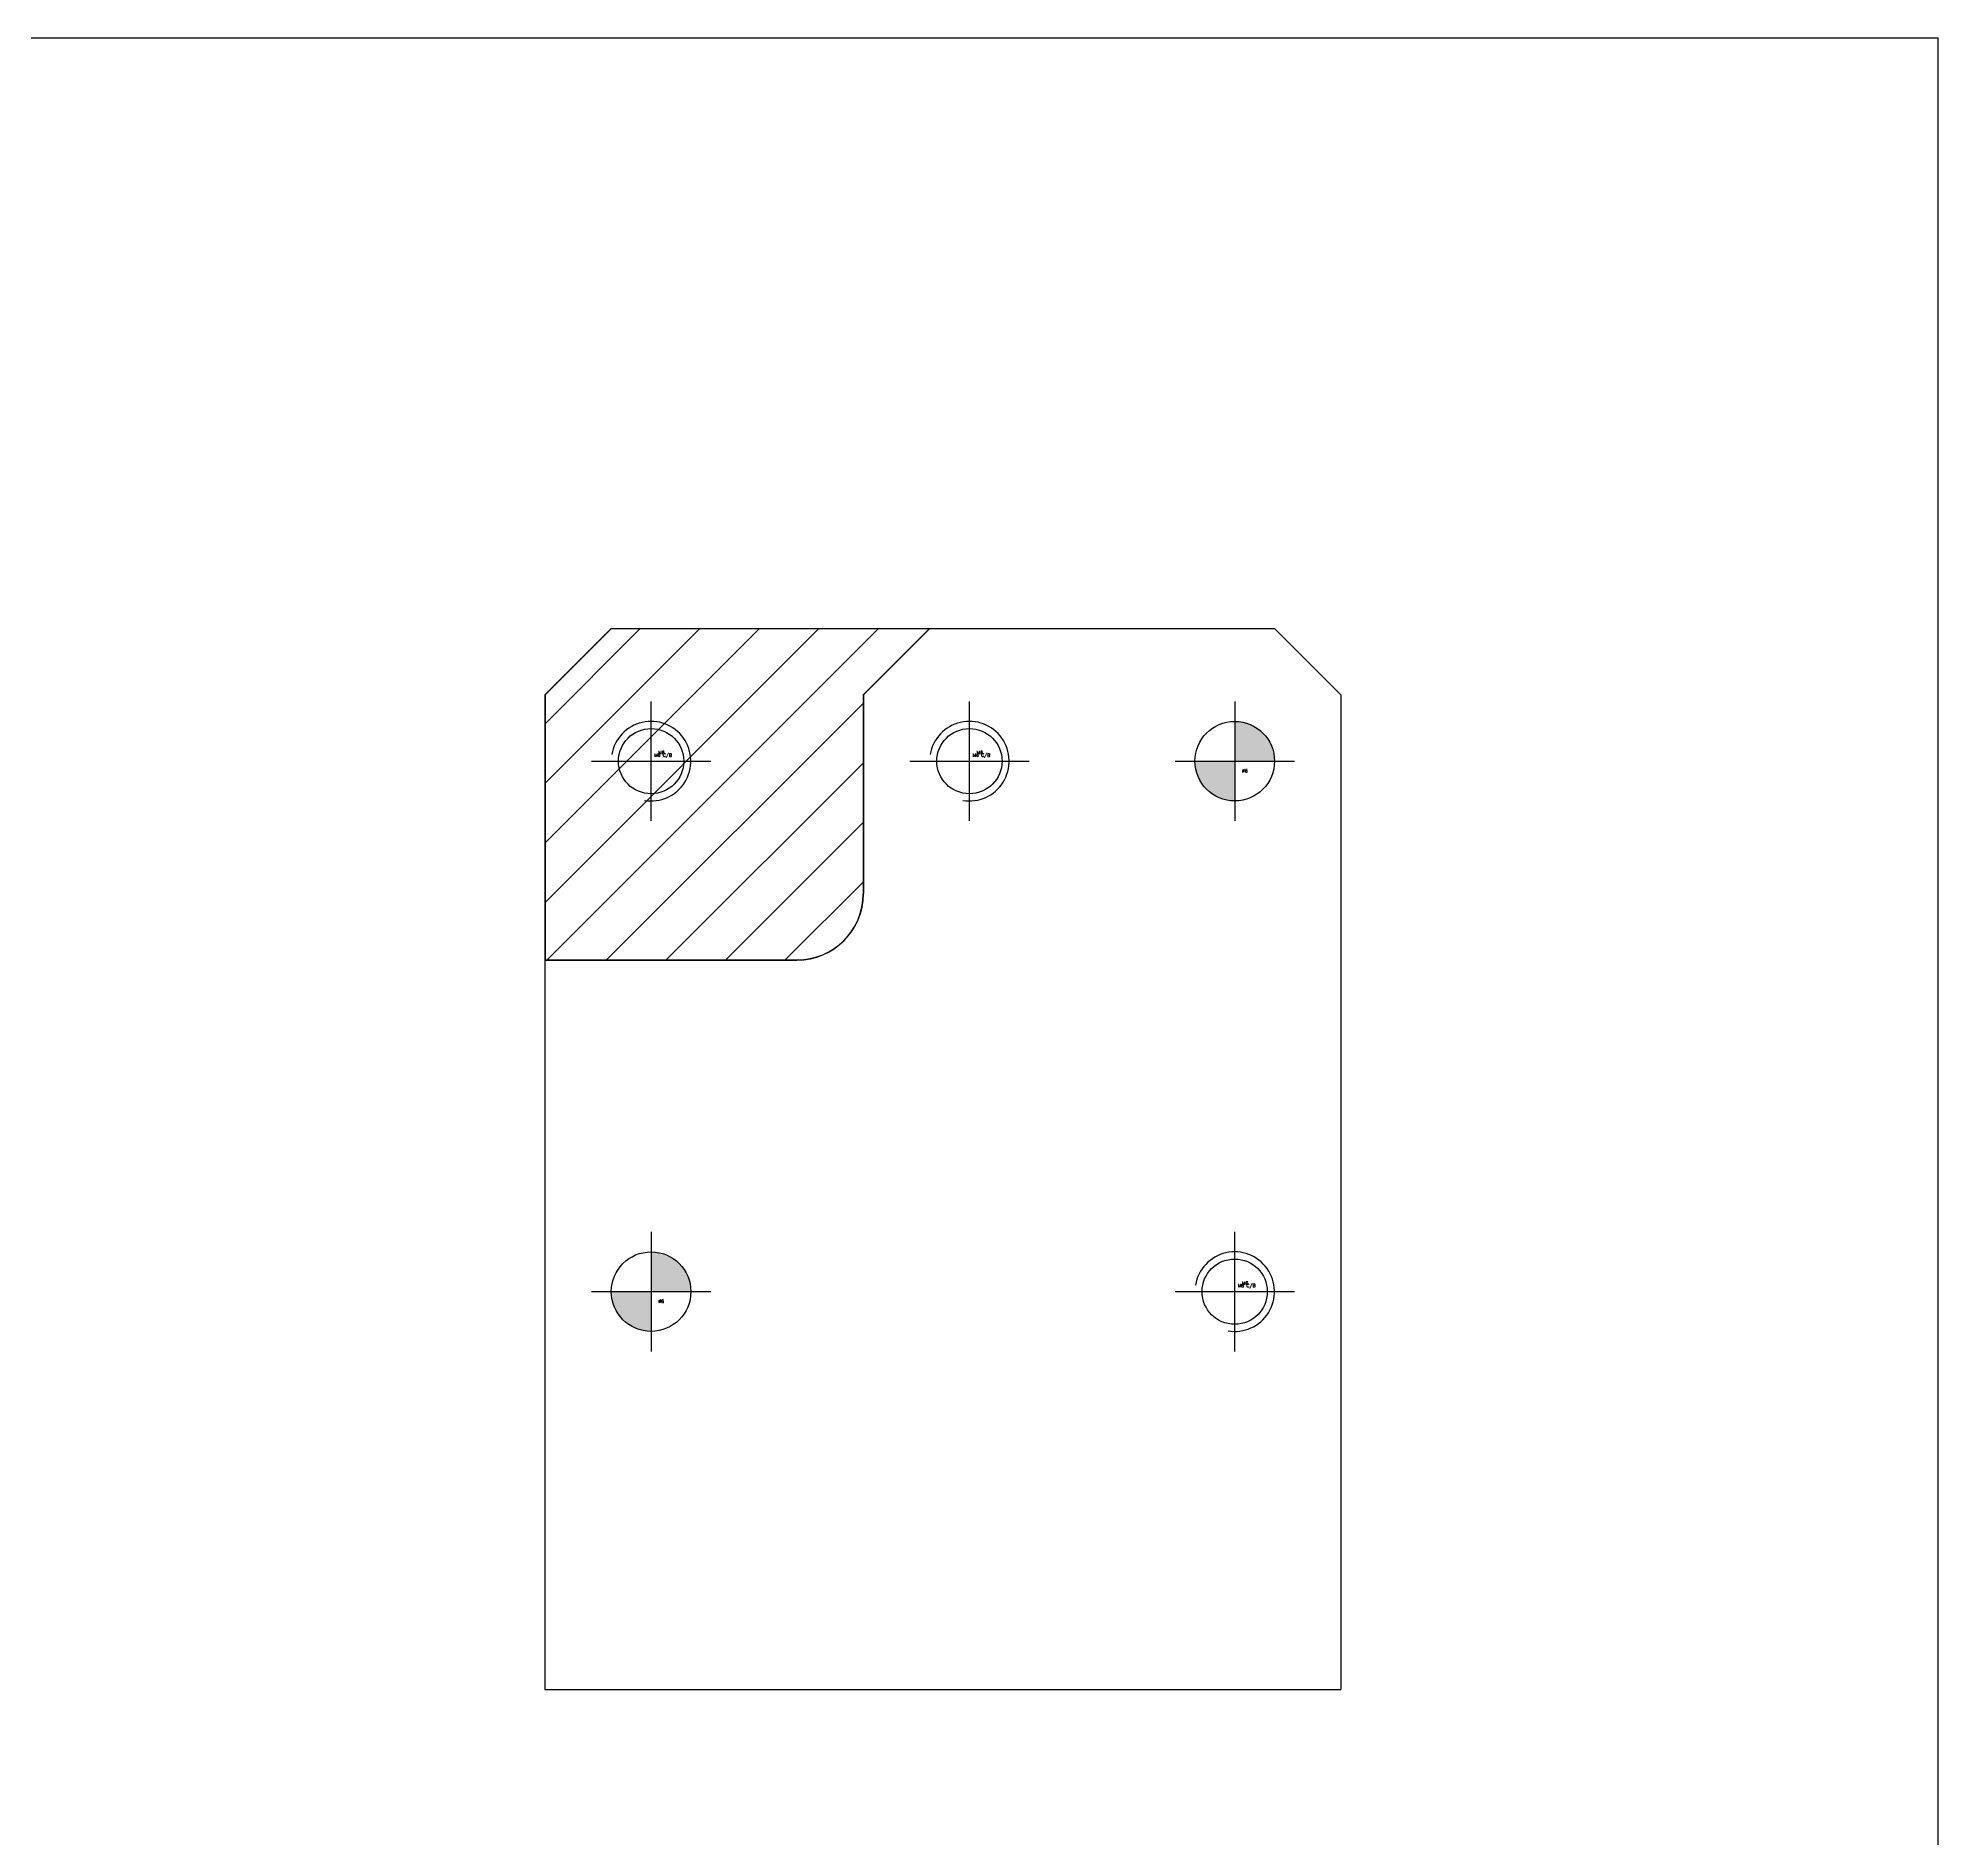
# Model space of a CAD drawing. Header units: millimetres. Extents: x 7997 to 8570, y 4594 to 4866.
# Drawn here: x 8426.3 to 8569.5, y 4730 to 4865.8 of the extents above; entities that cross this region are included whole.
import ezdxf

# ---------------------------------------------------------------- set-up
doc = ezdxf.new("R2010")
doc.units = ezdxf.units.MM
doc.linetypes.add('CENTER', pattern=[50.8, 31.75, -6.35, 6.35, -6.35])
doc.linetypes.add('HIDDEN', pattern=[9.525, 6.35, -3.175])
doc.layers.add('1', color=220, linetype='CENTER')
doc.layers.add('3', color=223, linetype='HIDDEN')
doc.styles.get("Standard").update_dxf_attribs({"font": 'romans.shx', "bigfont": 'whgtxt.shx'})

# ---------------------------------------------------------------- blocks, each defined once
blk = doc.blocks.new('D3')
h = blk.add_hatch(color=256)
h.paths.add_polyline_path([(6560.59, 5027.07), (6560.59, 5024.07), (6563.59, 5024.07, 0.414214)])
h.paths.add_polyline_path([(6560.59, 5024.07), (6557.59, 5024.07, 0.414214), (6560.59, 5021.07)])
h.paths.add_polyline_path([(6561.01, 5024.46), (6562.1, 5024.46), (6562.1, 5025.21), (6561.01, 5025.21)], flags=24)
h = blk.add_hatch(color=256)
h.paths.add_polyline_path([(6516.59, 4987.07), (6516.59, 4984.07), (6519.59, 4984.07, 0.414214)])
h.paths.add_polyline_path([(6516.59, 4984.07), (6513.59, 4984.07, 0.414214), (6516.59, 4981.07)])
h.paths.add_polyline_path([(6517.01, 4984.46), (6518.1, 4984.46), (6518.1, 4985.21), (6517.01, 4985.21)], flags=24)
at = {"color": 3}
for p, q in [((6513.59, 5034.07), (6508.59, 5029.07)), ((6513.59, 5034.07), (6563.59, 5034.07)), ((6537.59, 5034.07), (6532.59, 5029.07)), ((6563.59, 5034.07), (6568.59, 5029.07)), ((6508.59, 5029.07), (6508.59, 4954.07)), ((6532.59, 5029.07), (6532.59, 5014.07)), ((6568.59, 5029.07), (6568.59, 4954.07)), ((6508.59, 5009.07), (6527.59, 5009.07)), ((6508.59, 4954.07), (6568.59, 4954.07))]:
    blk.add_line(p, q, dxfattribs=at)
for centre, radius in [((6516.59, 5024.07), 2.46), ((6540.59, 5024.07), 2.46), ((6560.59, 5024.07), 3), ((6516.59, 4984.07), 3), ((6560.59, 4984.07), 2.46)]:
    blk.add_circle(centre, radius)
blk.add_arc((6527.59, 5014.07), 5, 270, 0, dxfattribs=at)
at = {"layer": '1', "ltscale": 4}
for p, q in [((6516.59, 5019.57), (6516.59, 5028.57)), ((6540.59, 5019.57), (6540.59, 5028.57)), ((6512.09, 5024.07), (6521.09, 5024.07)), ((6536.09, 5024.07), (6545.09, 5024.07)), ((6560.59, 4979.57), (6560.59, 4988.57)), ((6556.09, 4984.07), (6565.09, 4984.07))]:
    blk.add_line(p, q, dxfattribs=at)
at = {"layer": '1', "ltscale": 2}
for p, q in [((6560.59, 5028.57), (6560.59, 5019.57)), ((6556.09, 5024.07), (6565.09, 5024.07)), ((6516.59, 4988.57), (6516.59, 4979.57)), ((6512.09, 4984.07), (6521.09, 4984.07))]:
    blk.add_line(p, q, dxfattribs=at)
at = {"layer": '1', "linetype": 'ByBlock'}
for centre in [(6516.59, 5024.07), (6540.59, 5024.07), (6560.59, 4984.07)]:
    blk.add_arc(centre, 3, 260.4059, 170.4059, dxfattribs=at)
at = {"layer": '3'}
for s, p in [('M6 C/B', (6516.83, 5024.4)), ('M6', (6517.14, 5024.59)), ('M6 C/B', (6540.83, 5024.4)), ('M6', (6541.14, 5024.59)), ('%%c6', (6561.14, 5023.22)), ('%%c6', (6517.14, 4983.22)), ('M6 C/B', (6560.83, 4984.4)), ('M6', (6561.14, 4984.59))]:
    blk.add_text(s, height=0.25, dxfattribs=at).set_placement(p)
blk = doc.blocks.new('HW1')
h = blk.add_hatch()
h.set_pattern_fill('ANSI31', color=5)
h.paths.add_polyline_path([(6531.8, 5162.23), (6536.8, 5167.23), (6512.8, 5167.23), (6507.8, 5162.23), (6507.8, 5142.24), (6526.8, 5142.24, 0.414214), (6531.8, 5147.24)])
at = {"color": 3}
for p, q in [((6512.8, 5167.23), (6507.8, 5162.23)), ((6512.8, 5167.23), (6536.8, 5167.23)), ((6536.8, 5167.23), (6531.8, 5162.23)), ((6507.8, 5162.23), (6507.8, 5142.24)), ((6531.8, 5162.23), (6531.8, 5147.24)), ((6507.8, 5142.24), (6526.8, 5142.24))]:
    blk.add_line(p, q, dxfattribs=at)
blk.add_arc((6526.8, 5147.24), 5, 270, 0, dxfattribs=at)
blk = doc.blocks.new('K1')
for name, p in [('D3', (0, 0)), ('HW1', (0.8, -133.16))]:
    blk.add_blockref(name, p)

msp = doc.modelspace()

# ---------------------------------------------------------------- linework, layer by layer
msp.add_lwpolyline([(8296.28, 4865.76), (8569.54, 4865.76), (8569.54, 4594.31), (8296.28, 4594.31)], close=True)

# ---------------------------------------------------------------- block references
msp.add_blockref('K1', (1955.93, -212.84))

doc.saveas('drawing.dxf')
